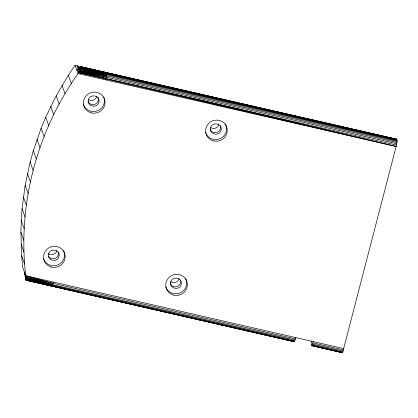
<?xml version="1.0" encoding="UTF-8"?>
<svg xmlns="http://www.w3.org/2000/svg" width="418" height="418" viewBox="0 0 418 418"><rect width="100%" height="100%" fill="white"/><g stroke="black" fill="none" stroke-linecap="round" stroke-linejoin="round"><path stroke-width="0.63" d="M76.844 70.245L79.3 67.335L80.204 66.697L80.653 66.807C81.62 69.268 79.065 71.494 78.03 73.537C36.836 131.618 17.378 204.898 25.744 275.728L26.073 280.232L294.241 341.689L295.855 337.639M295.495 338.925L53.034 283.352L25.744 275.728L22.781 267.499L21.668 255.785L20.9 232.246L21.24 220.458L22.065 208.681L25.153 185.252L30.148 162.1L33.346 150.679L41.136 128.227L45.714 117.233L56.184 95.806L68.364 75.235L75.068 65.307L77.852 66.049L79.127 67.136M105.681 79.875C106.031 77.894 107.598 73.505 105.869 72.748M342.243 352.693L311.535 345.545L342.243 352.693L342.786 351.914L396.144 146.452L397.074 141.378L396.734 139.251L80.496 66.655L80.967 67.967L106.637 73.991L397.1 140.568M311.52 341.083L311.17 344.228L311.535 345.545L342.081 352.546M96.809 96.459C95.978 100.022 91.197 101.793 88.318 99.474M56.932 250.669C56.096 254.238 51.315 256.004 48.436 253.689M219.001 124.465C218.165 128.028 213.384 129.799 210.51 127.48M179.118 278.675C178.282 282.244 173.501 284.015 170.628 281.695M53.389 282.061L52.323 285.337L51.618 285.969M311.697 345.691L313.307 341.637M396.572 139.11L392.523 138.452M78.741 67.888L79.781 70.778L106.491 75.877L396.954 142.454M78.119 68.589L79.237 71.703L106.287 77.137L396.75 143.714M24.688 273.503L25.958 277.724L53.034 283.352L25.859 276.747L24.557 272.437M24.84 274.616L26.12 279.799L52.323 285.337L294.784 340.91M396.473 145.077L106.01 78.5L78.641 72.638L77.471 69.393M79.791 66.932L80.59 69.163L106.611 74.806L397.074 141.378M25.002 275.697L26.041 278.581L295.129 340.043M96.966 70.762L99.51 71.332M100.78 71.614L102.687 72.037M294.481 341.475L26.115 280.133L51.78 286.116M106.109 72.533L80.204 66.697L93.977 69.942M80.653 66.807L396.734 139.251L80.496 66.655M111.59 74.059L114.135 74.639M115.405 74.932L119.219 75.81M122.396 76.536L124.935 77.116M126.21 77.408L128.749 77.994M130.024 78.286L131.931 78.72M137.015 79.885L139.555 80.47M140.829 80.763L146.546 82.069M151.629 83.234L154.174 83.819M155.444 84.112L161.165 85.424M166.249 86.589L173.878 88.334M180.869 89.938L188.497 91.688M197.395 93.726L203.117 95.038M208.201 96.203L210.74 96.783M212.015 97.075L215.829 97.953M222.82 99.552L225.359 100.137M226.629 100.43L230.443 101.302M237.434 102.906L239.979 103.486M241.249 103.779L245.063 104.652M248.24 105.378L250.784 105.963M252.054 106.256L254.599 106.836M255.868 107.128L257.775 107.567M262.859 108.732L265.404 109.312M266.674 109.605L272.395 110.916M277.479 112.081L280.023 112.667M281.293 112.954L287.014 114.266M292.098 115.431L299.727 117.181M306.718 118.785L314.341 120.53M321.332 122.134L328.961 123.88M334.045 125.05L341.673 126.795M348.664 128.399L351.209 128.979M352.478 129.272L356.293 130.144M363.284 131.748L365.823 132.334M367.098 132.621L370.912 133.499M374.089 134.225L376.628 134.81M377.903 135.098L380.443 135.683M381.718 135.975L383.62 136.409M388.709 137.574L391.248 138.159M397.032 140.077L80.951 67.627L106.637 73.991L80.846 68.489L106.611 74.806M396.144 146.452L78.641 72.638L202.923 100.712L396.144 146.452L78.03 73.537L75.068 65.307M25.744 275.728L343.857 348.638M312.951 342.927L343.497 349.929M312.586 344.045L343.131 351.047M312.241 344.913L342.786 351.914M311.938 345.472L342.483 352.473M294.094 341.563L26 280.097L294.241 341.689M95.226 70.24L104.62 72.455M26.12 279.799L52.02 285.896M79.781 70.778L106.287 77.137M79.237 71.703L106.01 78.5M25.958 277.724L52.668 284.47M26.041 278.581L52.323 285.337L26.094 279.281L25.158 276.685M80.59 69.163L106.491 75.877L80.235 69.926L79.3 67.335M78.558 66.514L79.148 68.16M77.852 66.049L78.641 68.244M77.048 65.762L78.234 69.054M68.364 75.235L71.326 83.459M62.068 85.403L65.025 93.632M56.184 95.806L59.147 104.03M50.73 106.423L53.692 114.647M45.714 117.233L48.676 125.457M41.136 128.227L44.099 136.451M37.014 139.377L39.976 147.606M33.346 150.679L36.309 158.903M30.148 162.1L33.106 170.325M27.41 173.632L30.373 181.856M25.153 185.252L28.11 193.477M23.366 196.941L26.329 205.165M22.065 208.681L25.023 216.911M21.24 220.458L24.202 228.683M20.9 232.246L23.863 240.47M21.041 244.028L24.004 252.253M21.668 255.785L24.631 264.009M25.315 277.568L26.073 280.232M25.602 278.916L25.707 279.276M58.374 252.054A5.424 5.262 -19.8 0 1 48.53 256.37M97.922 96.986A5.424 5.262 -19.8 0 1 95.189 104.181A5.424 5.262 -19.8 0 1 88.005 101.334M220.443 125.844A5.424 5.262 -19.8 0 1 216.712 132.428A5.424 5.262 -19.8 0 1 210.045 128.906M180.56 280.06A5.424 5.262 -19.8 0 1 177.054 286.57A5.424 5.262 -19.8 0 1 170.309 283.556M185.764 278.628A10.842 10.518 -19.8 0 1 179.959 292.966A10.842 10.518 -19.8 0 1 165.721 286.821M225.396 123.927A10.842 10.518 -19.8 0 1 219.842 138.75A10.842 10.518 -19.8 0 1 205.437 132.083M63.578 250.622A10.842 10.518 -19.8 0 1 57.768 264.96A10.842 10.518 -19.8 0 1 43.535 258.815M103.685 96.919A10.842 10.518 -19.8 0 1 97.389 110.848A10.842 10.518 -19.8 0 1 83.417 104.599M48.53 254.029C46.633 260.686 57.616 263.042 59.001 256.427C60.897 249.776 49.92 247.419 48.53 254.029M88.412 99.813C86.516 106.47 97.493 108.826 98.883 102.217C100.78 95.56 89.802 93.204 88.412 99.813M170.716 282.035C168.825 288.692 179.803 291.048 181.193 284.439C183.089 277.782 172.106 275.425 170.716 282.035M210.599 127.824C208.702 134.481 219.685 136.832 221.075 130.223C222.966 123.566 211.989 121.21 210.599 127.824M173.888 295.16A10.842 10.518 -19.8 0 0 186.945 281.821A10.842 10.518 -19.8 0 0 168.804 277.662A10.842 10.518 -19.8 0 0 173.888 295.16M51.701 267.154A10.842 10.518 -19.8 0 0 64.759 253.815A10.842 10.518 -19.8 0 0 46.617 249.656A10.842 10.518 -19.8 0 0 51.701 267.154M91.579 112.944A10.842 10.518 -19.8 0 0 104.641 99.599A10.842 10.518 -19.8 0 0 86.5 95.44A10.842 10.518 -19.8 0 0 91.579 112.944M213.77 140.95A10.842 10.518 -19.8 0 0 226.828 127.605A10.842 10.518 -19.8 0 0 208.686 123.446A10.842 10.518 -19.8 0 0 213.77 140.95"/></g></svg>
